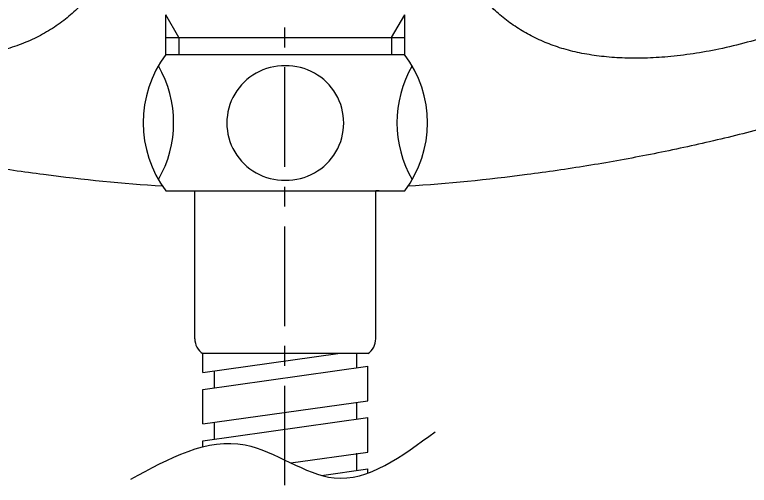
# Model space of a CAD drawing. Extents: x 937 to 1531, y -1355 to -935.
# Drawn here: x 1345.9 to 1410.5, y -1247.8 to -1206.4 of the extents above; entities that cross this region are included whole.
import ezdxf

# ---------------------------------------------------------------- set-up
doc = ezdxf.new("R2010")
doc.units = 0
doc.header["$LTSCALE"] = 7
doc.header["$MEASUREMENT"] = 0
doc.linetypes.add('CENTER', pattern=[2, 1.25, -0.25, 0.25, -0.25])
doc.layers.get('0').update_dxf_attribs({"color": 2, "linetype": 'CONTINUOUS'})
for name, color, linetype in [('CL', 1, 'CENTER'), ('D', 2, 'CONTINUOUS'), ('DWG', 7, 'CONTINUOUS')]:
    doc.layers.add(name, color=color, linetype=linetype)

msp = doc.modelspace()

# ---------------------------------------------------------------- linework, layer by layer
at = {"color": 7, "linetype": 'Continuous'}
for points in [[(1354.729, -1200.161), (1354.099, -1201.632), (1353.274, -1203.479), (1352.368, -1204.875), (1351.285, -1206.054), (1350.083, -1207.057), (1348.723, -1207.952), (1347.289, -1208.691), (1345.71, -1209.297), (1344.011, -1209.754), (1342.188, -1210.063), (1340.194, -1210.231), (1338.108, -1210.249), (1335.814, -1210.108), (1333.459, -1209.806), (1330.868, -1209.301), (1328.263, -1208.622), (1325.412, -1207.707), (1322.587, -1206.673), (1319.546, -1205.474), (1316.525, -1204.211), (1313.147, -1202.677), (1309.807, -1201.039), (1306.057, -1199.062), (1302.363, -1197.015)], [(1437.088, -1197.015), (1433.65, -1198.923), (1430.161, -1200.774), (1427.031, -1202.33), (1423.867, -1203.797), (1421.017, -1205.019), (1418.147, -1206.178), (1415.493, -1207.186), (1412.82, -1208.118), (1410.344, -1208.86), (1407.863, -1209.459), (1405.593, -1209.867), (1403.36, -1210.133), (1401.321, -1210.249), (1399.346, -1210.235), (1397.532, -1210.096), (1395.81, -1209.83), (1394.223, -1209.446), (1392.748, -1208.937), (1391.355, -1208.301), (1390.088, -1207.558), (1388.882, -1206.678), (1387.814, -1205.706), (1386.857, -1204.573), (1386.054, -1203.245), (1385.303, -1201.516), (1384.722, -1200.159)]]:
    msp.add_spline(points, degree=3, dxfattribs=at)
for points, knots in [([(1358.928, -1221.514), (1355.432, -1221.301), (1350.174, -1220.767), (1343.19, -1219.752), (1337.942, -1218.811), (1332.725, -1217.702), (1328.495, -1216.658), (1325.233, -1215.771), (1322.924, -1215.106), (1320.624, -1214.408), (1318.334, -1213.677), (1316.056, -1212.912), (1313.789, -1212.115), (1311.534, -1211.284), (1309.291, -1210.422), (1307.061, -1209.527), (1304.845, -1208.6), (1303.114, -1207.847), (1302.122, -1207.403), (1301.861, -1207.286)], [10.803194, 10.803194, 10.803194, 10.803194, 21.31146, 26.64166, 31.972846, 37.305215, 42.639013, 45.041826, 47.444909, 49.848177, 52.251544, 54.654918, 57.058207, 59.461315, 61.864146, 64.266603, 66.668587, 69.07, 69.929233, 69.929233, 69.929233, 69.929233]), ([(1437.587, -1207.287), (1437.327, -1207.403), (1436.336, -1207.848), (1434.606, -1208.6), (1432.39, -1209.527), (1430.16, -1210.422), (1427.917, -1211.284), (1425.662, -1212.115), (1423.395, -1212.912), (1421.116, -1213.677), (1418.827, -1214.408), (1416.527, -1215.106), (1414.218, -1215.771), (1410.956, -1216.658), (1406.726, -1217.702), (1401.509, -1218.811), (1396.261, -1219.752), (1389.277, -1220.767), (1384.019, -1221.301), (1380.522, -1221.514)], [0, 0, 0, 0, 0.8565, 3.257913, 5.659897, 8.062353, 10.465185, 12.868293, 15.271582, 17.674956, 20.078322, 22.481591, 24.884674, 27.287487, 32.621285, 37.953654, 43.28484, 48.61504, 59.123562, 59.123562, 59.123562, 59.123562])]:
    msp.add_open_spline(points, degree=3, knots=knots, dxfattribs=at)
at = {"layer": 'CL'}
msp.add_line((1369.698, -1247.807), (1369.698, -1126.577), dxfattribs=at)
at = {"layer": 'D'}
for p, q in [((1360.375, -1208.432), (1359.222, -1206.432)), ((1379.075, -1208.432), (1380.229, -1206.432)), ((1360.375, -1208.432), (1360.375, -1209.932)), ((1379.075, -1208.432), (1379.075, -1209.932))]:
    msp.add_line(p, q, dxfattribs=at)
msp.add_spline([(1356.144, -1247.269), (1366.184, -1244.252), (1374.019, -1247.153), (1382.899, -1243.092)], degree=3, dxfattribs=at)
at = {"layer": 'DWG'}
for p, q in [((1359.222, -1209.932), (1359.222, -1206.432)), ((1380.229, -1209.932), (1380.229, -1206.432)), ((1359.222, -1208.432), (1380.229, -1208.432)), ((1359.225, -1209.932), (1380.225, -1209.932)), ((1359.225, -1221.932), (1380.225, -1221.932)), ((1361.775, -1234.918), (1361.775, -1221.932)), ((1377.675, -1234.918), (1377.675, -1221.932)), ((1377.975, -1221.932), (1377.675, -1221.932)), ((1375.975, -1236.232), (1362.475, -1236.232)), ((1362.475, -1237.902), (1362.475, -1236.232)), ((1362.475, -1237.902), (1374.356, -1236.232)), ((1376.975, -1236.232), (1375.975, -1236.232)), ((1375.975, -1236.232), (1375.975, -1237.485)), ((1362.475, -1239.382), (1376.975, -1237.345)), ((1363.475, -1237.761), (1363.475, -1239.242)), ((1376.975, -1240.374), (1376.975, -1237.345)), ((1362.475, -1242.412), (1362.475, -1239.382)), ((1362.475, -1242.412), (1376.975, -1240.374)), ((1375.975, -1240.515), (1375.975, -1241.995)), ((1362.475, -1243.892), (1376.975, -1241.855)), ((1363.475, -1242.271), (1363.475, -1243.752)), ((1376.975, -1244.884), (1376.975, -1241.855)), ((1362.475, -1244.424), (1362.475, -1243.892)), ((1370.209, -1245.835), (1376.975, -1244.884)), ((1375.975, -1244.99), (1375.975, -1246.505)), ((1372.916, -1246.935), (1376.975, -1246.365)), ((1376.975, -1246.738), (1376.975, -1246.365))]:
    msp.add_line(p, q, dxfattribs=at)
for centre, radius, start, end in [((1367.225, -1215.932), 10, 143.1175, 216.8699), ((1372.225, -1215.932), 10, 323.1301, 36.90834), ((1349.905, -1215.932), 10, 330, 30), ((1369.607, -1215.954), 5.023, 88.65659, 271.34341), ((1369.843, -1215.954), 5.023, 268.65659, 91.34341), ((1389.546, -1215.932), 10, 150, 210), ((1363.275, -1234.963), 1.5, 178.26763, 237.8), ((1376.176, -1234.963), 1.5, 302.2, 1.73237)]:
    msp.add_arc(centre, radius, start, end, dxfattribs=at)

doc.saveas('drawing.dxf')
